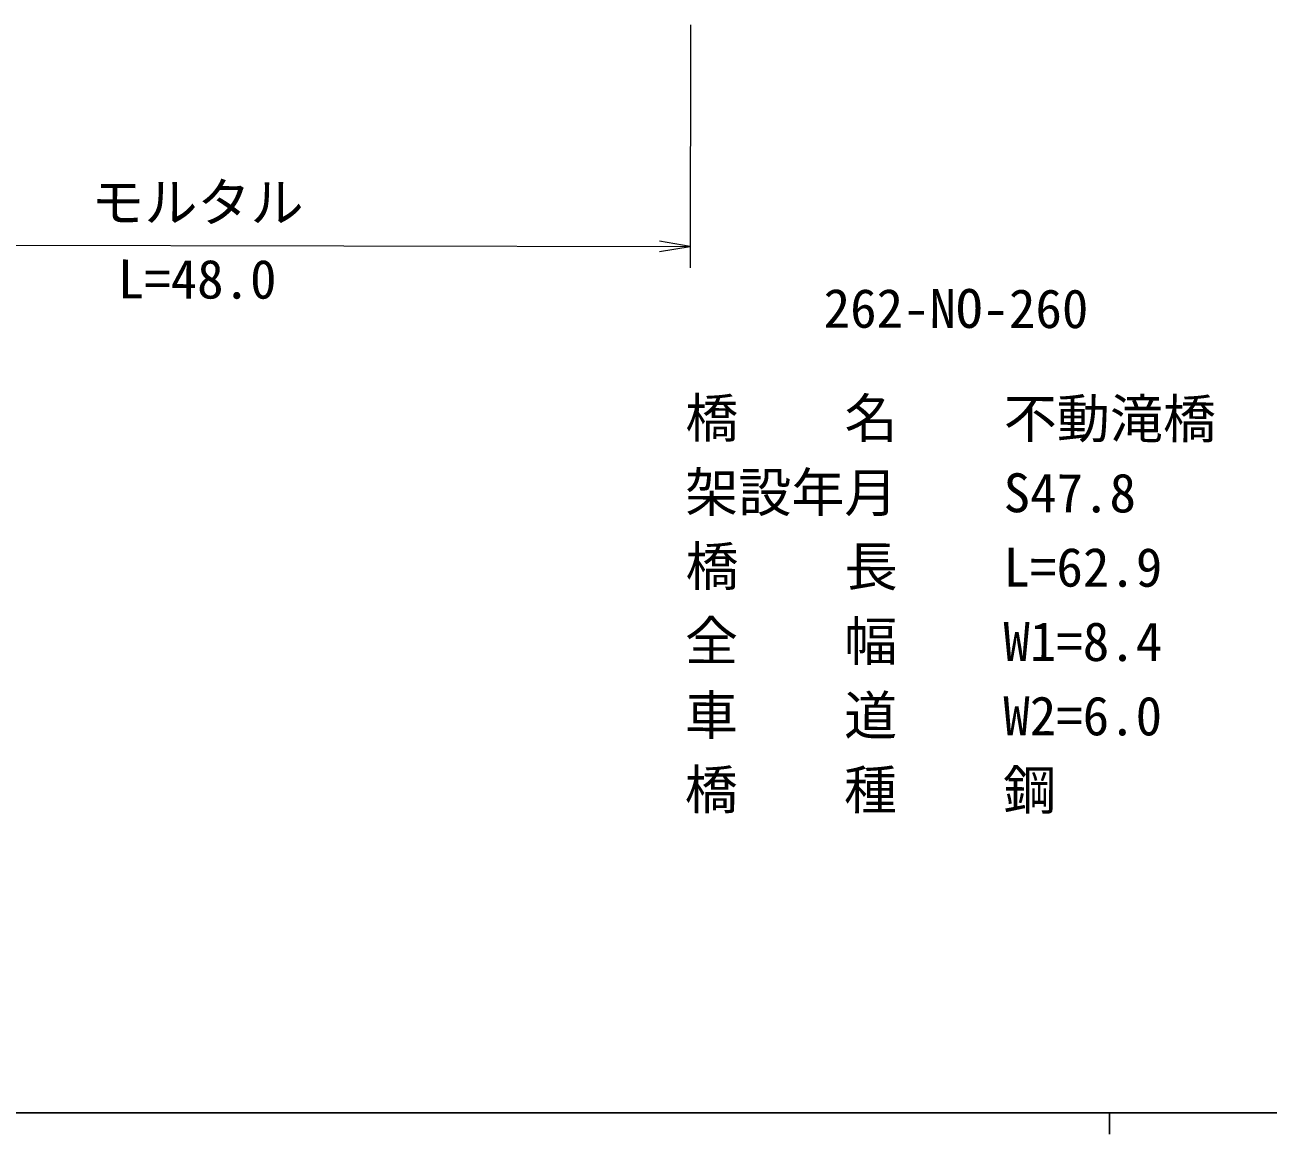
# Model space of a CAD drawing. Units: millimetres, scale not verified. Extents: x 40000 to 680000, y 20000 to 380000.
# Drawn here: x 316914 to 375480, y 204000 to 256240 of the extents above; entities that cross this region are included whole.
import ezdxf
from ezdxf.enums import TextEntityAlignment as Align

# ---------------------------------------------------------------- set-up
doc = ezdxf.new("R2010")
doc.units = ezdxf.units.MM
doc.header["$LTSCALE"] = 1000
for name, color, linetype, lineweight in [('M-STR-STR1', 1, 'Continuous', 13), ('M-STR-STR3', 7, 'Continuous', 13), ('M-TTL-BAND', 7, 'Continuous', 25)]:
    doc.layers.add(name, color=color, linetype=linetype, lineweight=lineweight)
doc.styles.add('ＭＳ ゴシック', font='')
doc.styles.get('ＭＳ ゴシック').set_extended_font_data('MS Gothic')

# ---------------------------------------------------------------- blocks, each defined once
blk = doc.blocks.new('open_arrow')
at = {"color": 0, "linetype": 'Continuous', "lineweight": -2}
blk.add_lwpolyline([(7.5, 1.25), (0, 0), (7.5, -1.25)], dxfattribs=at)

msp = doc.modelspace()

# ---------------------------------------------------------------- linework, layer by layer
at = {"layer": 'M-STR-STR3'}
for p, q in [((348274, 256240), (348255, 244805)), ((301064, 245884), (348257, 245805))]:
    msp.add_line(p, q, dxfattribs=at)
at = {"layer": 'M-TTL-BAND'}
for p, q in [((40000, 205000), (579000, 205000)), ((368000, 205000), (368000, 204000))]:
    msp.add_line(p, q, dxfattribs=at)

# ---------------------------------------------------------------- block references
at = {"layer": 'M-STR-STR3', "xscale": 193, "yscale": 193, "rotation": 179.9}
msp.add_blockref('open_arrow', (348257, 245805), dxfattribs=at)

# ---------------------------------------------------------------- texts
at = {"layer": 'M-STR-STR1', "style": 'ＭＳ ゴシック'}
for s, p in [('262-NO-260', (354541, 241429)), ('橋\u3000\u3000名', (348024, 236264)), ('不動滝橋', (363024, 236239)), ('架設年月', (348018, 232764)), ('S47.8', (363018, 232739)), ('橋\u3000  長', (348033, 229281)), ('L=62.9', (363012, 229239)), ('全\u3000\u3000幅', (348007, 225764)), ('W1=8.4', (363007, 225739)), ('車\u3000\u3000道', (348001, 222264)), ('W2=6.0', (363001, 222239)), ('橋\u3000\u3000種', (347995, 218764)), ('鋼', (362995, 218739))]:
    msp.add_text(s, height=1833, rotation=359.905, dxfattribs=at).set_placement(p, align=Align.BOTTOM_LEFT)
at = {"layer": 'M-STR-STR3', "style": 'ＭＳ ゴシック'}
msp.add_text('モルタル', height=1833, rotation=359.905, dxfattribs=at).set_placement((320045, 248810), align=Align.TOP_LEFT)
msp.add_text('L=48.0', height=1833, rotation=359.905, dxfattribs=at).set_placement((321285, 242808), align=Align.BOTTOM_LEFT)

doc.saveas('drawing.dxf')
